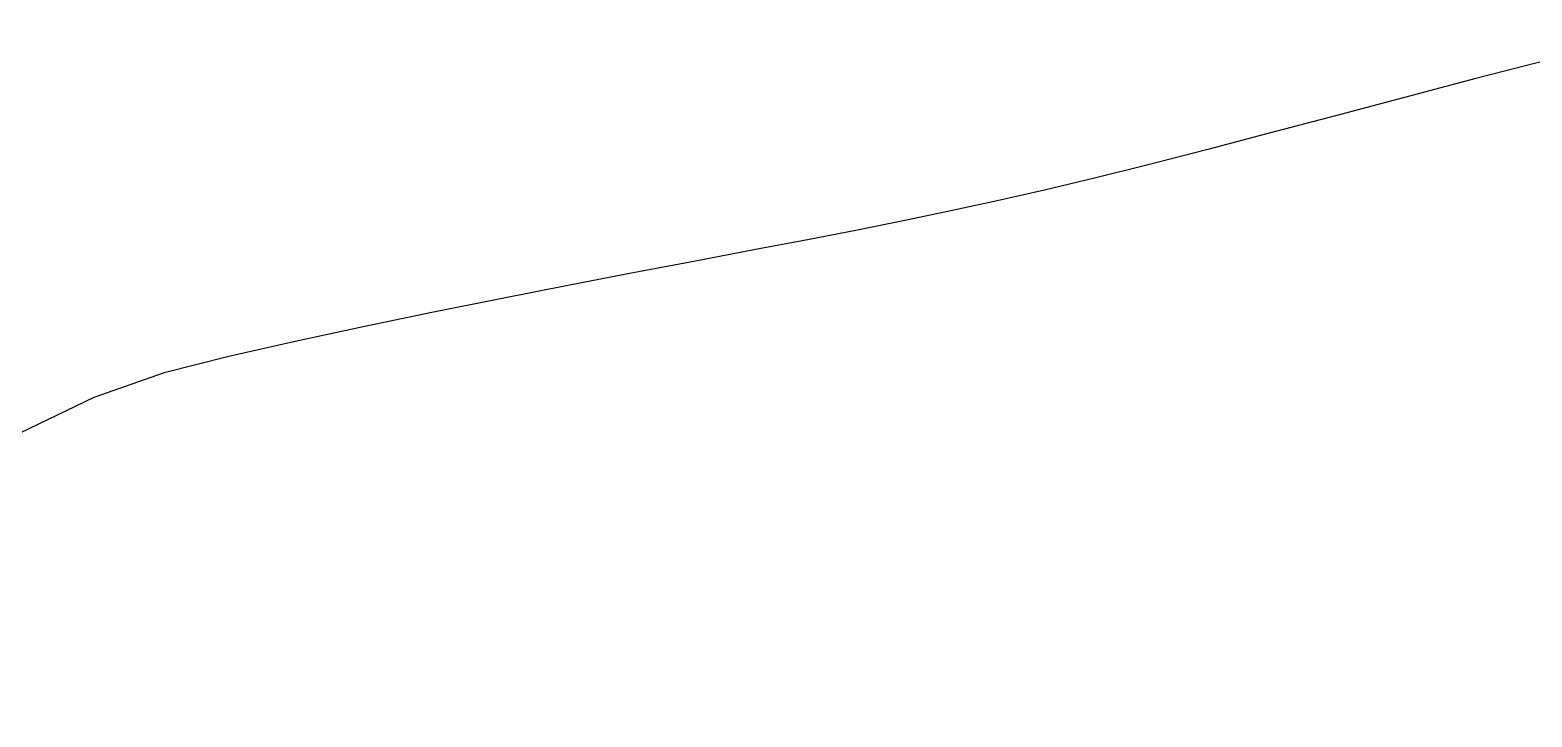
# Model space of a CAD drawing. Header units: millimetres. Extents: x 104198 to 1296755, y -81101 to 81453.
# Drawn here: x 591812.4 to 591900.1, y -26101.8 to -26061.7 of the extents above; entities that cross this region are included whole.
import ezdxf

# ---------------------------------------------------------------- set-up
doc = ezdxf.new("R2010")
doc.units = ezdxf.units.MM
doc.linetypes.add('HIDDEN2', pattern=[0.1875, 0.125, -0.0625])
doc.layers.add('0家具', color=51, linetype='Continuous')
doc.styles.add('黑体', font='simhei.ttf', dxfattribs={"width": 0.7})
doc.dimstyles.new('立面标注', dxfattribs={"dimtxt": 100, "dimasz": 35, "dimexe": 20, "dimexo": 100, "dimtad": 1, "dimdec": 0, "dimtxsty": '黑体', "dimblk": 'ARCHTICK', "dimcen": 80, "dimdle": 20, "dimclrd": 251, "dimclre": 251, "dimclrt": 256, "dimadec": 0, "dimazin": 0, "dimtfac": 1, "dimtdec": 0, "dimtix": 1, "dimtmove": 2, "dimatfit": 3, "dimldrblk": 'DOT', "dimfxl": 200, "dimfxlon": 1, "dimarcsym": 0})

# ---------------------------------------------------------------- blocks, each defined once
blk = doc.blocks.new('_ArchTick')
at = {"color": 2, "linetype": 'ByBlock', "const_width": 0.4}
blk.add_lwpolyline([(-0.5, -0.5), (0.5, 0.5)], dxfattribs=at)
blk = doc.blocks.new('_Dot')
at = {"color": 2, "linetype": 'ByBlock', "lineweight": -2}
blk.add_line((-0.5, 0), (-1, 0), dxfattribs=at)
at = {"color": 2, "linetype": 'ByBlock', "const_width": 0.5}
blk.add_lwpolyline([(-0.25, 0, 1), (0.25, 0, 1)], format="xyb", close=True, dxfattribs=at)
blk = doc.blocks.new('hgfhdrht')
at = {"color": 250, "linetype": 'HIDDEN2', "ltscale": 600}
for p, q in [((591901.057, -31069.632, 0), (591896.797, -31070.736, 0)), ((591901.057, -31069.632, 0), (591896.797, -31070.736, 0)), ((591901.057, -31069.632, 0), (591896.797, -31070.736, 0)), ((591901.057, -31069.632, 0), (591896.797, -31070.736, 0)), ((591901.057, -31069.632, 0), (591896.797, -31070.736, 0)), ((591901.057, -31069.632, 0), (591896.797, -31070.736, 0)), ((591901.057, -31069.632, 0), (591896.797, -31070.736, 0)), ((591901.057, -31069.632, 0), (591896.797, -31070.736, 0)), ((591901.057, -31069.632, 0), (591896.797, -31070.736, 0)), ((591901.057, -31069.632, 0), (591896.797, -31070.736, 0)), ((591901.057, -31069.632, 0), (591896.797, -31070.736, 0)), ((591901.057, -31069.632, 0), (591896.797, -31070.736, 0)), ((591896.797, -31070.736, 0), (591892.629, -31071.833, 0)), ((591896.797, -31070.736, 0), (591892.629, -31071.833, 0)), ((591896.797, -31070.736, 0), (591892.629, -31071.833, 0)), ((591896.797, -31070.736, 0), (591892.629, -31071.833, 0)), ((591896.797, -31070.736, 0), (591892.629, -31071.833, 0)), ((591896.797, -31070.736, 0), (591892.629, -31071.833, 0)), ((591896.797, -31070.736, 0), (591892.629, -31071.833, 0)), ((591896.797, -31070.736, 0), (591892.629, -31071.833, 0)), ((591896.797, -31070.736, 0), (591892.629, -31071.833, 0)), ((591896.797, -31070.736, 0), (591892.629, -31071.833, 0)), ((591896.797, -31070.736, 0), (591892.629, -31071.833, 0)), ((591896.797, -31070.736, 0), (591892.629, -31071.833, 0)), ((591892.629, -31071.833, 0), (591888.592, -31072.904, 0)), ((591892.629, -31071.833, 0), (591888.592, -31072.904, 0)), ((591892.629, -31071.833, 0), (591888.592, -31072.904, 0)), ((591892.629, -31071.833, 0), (591888.592, -31072.904, 0)), ((591892.629, -31071.833, 0), (591888.592, -31072.904, 0)), ((591892.629, -31071.833, 0), (591888.592, -31072.904, 0)), ((591892.629, -31071.833, 0), (591888.592, -31072.904, 0)), ((591892.629, -31071.833, 0), (591888.592, -31072.904, 0)), ((591892.629, -31071.833, 0), (591888.592, -31072.904, 0)), ((591892.629, -31071.833, 0), (591888.592, -31072.904, 0)), ((591892.629, -31071.833, 0), (591888.592, -31072.904, 0)), ((591892.629, -31071.833, 0), (591888.592, -31072.904, 0)), ((591888.592, -31072.904, 0), (591884.725, -31073.93, 0)), ((591888.592, -31072.904, 0), (591884.725, -31073.93, 0)), ((591888.592, -31072.904, 0), (591884.725, -31073.93, 0)), ((591888.592, -31072.904, 0), (591884.725, -31073.93, 0)), ((591888.592, -31072.904, 0), (591884.725, -31073.93, 0)), ((591888.592, -31072.904, 0), (591884.725, -31073.93, 0)), ((591888.592, -31072.904, 0), (591884.725, -31073.93, 0)), ((591888.592, -31072.904, 0), (591884.725, -31073.93, 0)), ((591888.592, -31072.904, 0), (591884.725, -31073.93, 0)), ((591888.592, -31072.904, 0), (591884.725, -31073.93, 0)), ((591888.592, -31072.904, 0), (591884.725, -31073.93, 0)), ((591888.592, -31072.904, 0), (591884.725, -31073.93, 0)), ((591884.725, -31073.93, 0), (591881.071, -31074.891, 0)), ((591884.725, -31073.93, 0), (591881.071, -31074.891, 0)), ((591884.725, -31073.93, 0), (591881.071, -31074.891, 0)), ((591884.725, -31073.93, 0), (591881.071, -31074.891, 0)), ((591884.725, -31073.93, 0), (591881.071, -31074.891, 0)), ((591884.725, -31073.93, 0), (591881.071, -31074.891, 0)), ((591884.725, -31073.93, 0), (591881.071, -31074.891, 0)), ((591884.725, -31073.93, 0), (591881.071, -31074.891, 0)), ((591884.725, -31073.93, 0), (591881.071, -31074.891, 0)), ((591884.725, -31073.93, 0), (591881.071, -31074.891, 0)), ((591884.725, -31073.93, 0), (591881.071, -31074.891, 0)), ((591884.725, -31073.93, 0), (591881.071, -31074.891, 0)), ((591881.071, -31074.891, 0), (591877.667, -31075.768, 0)), ((591881.071, -31074.891, 0), (591877.667, -31075.768, 0)), ((591881.071, -31074.891, 0), (591877.667, -31075.768, 0)), ((591881.071, -31074.891, 0), (591877.667, -31075.768, 0)), ((591881.071, -31074.891, 0), (591877.667, -31075.768, 0)), ((591881.071, -31074.891, 0), (591877.667, -31075.768, 0)), ((591881.071, -31074.891, 0), (591877.667, -31075.768, 0)), ((591881.071, -31074.891, 0), (591877.667, -31075.768, 0)), ((591881.071, -31074.891, 0), (591877.667, -31075.768, 0)), ((591881.071, -31074.891, 0), (591877.667, -31075.768, 0)), ((591881.071, -31074.891, 0), (591877.667, -31075.768, 0)), ((591881.071, -31074.891, 0), (591877.667, -31075.768, 0)), ((591877.667, -31075.768, 0), (591874.537, -31076.548, 0)), ((591877.667, -31075.768, 0), (591874.537, -31076.548, 0)), ((591877.667, -31075.768, 0), (591874.537, -31076.548, 0)), ((591877.667, -31075.768, 0), (591874.537, -31076.548, 0)), ((591877.667, -31075.768, 0), (591874.537, -31076.548, 0)), ((591877.667, -31075.768, 0), (591874.537, -31076.548, 0)), ((591877.667, -31075.768, 0), (591874.537, -31076.548, 0)), ((591877.667, -31075.768, 0), (591874.537, -31076.548, 0)), ((591877.667, -31075.768, 0), (591874.537, -31076.548, 0)), ((591877.667, -31075.768, 0), (591874.537, -31076.548, 0)), ((591877.667, -31075.768, 0), (591874.537, -31076.548, 0)), ((591877.667, -31075.768, 0), (591874.537, -31076.548, 0)), ((591874.537, -31076.548, 0), (591871.624, -31077.243, 0)), ((591874.537, -31076.548, 0), (591871.624, -31077.243, 0)), ((591874.537, -31076.548, 0), (591871.624, -31077.243, 0)), ((591874.537, -31076.548, 0), (591871.624, -31077.243, 0)), ((591874.537, -31076.548, 0), (591871.624, -31077.243, 0)), ((591874.537, -31076.548, 0), (591871.624, -31077.243, 0)), ((591874.537, -31076.548, 0), (591871.624, -31077.243, 0)), ((591874.537, -31076.548, 0), (591871.624, -31077.243, 0)), ((591874.537, -31076.548, 0), (591871.624, -31077.243, 0)), ((591874.537, -31076.548, 0), (591871.624, -31077.243, 0)), ((591874.537, -31076.548, 0), (591871.624, -31077.243, 0)), ((591874.537, -31076.548, 0), (591871.624, -31077.243, 0)), ((591871.624, -31077.243, 0), (591868.858, -31077.875, 0)), ((591871.624, -31077.243, 0), (591868.858, -31077.875, 0)), ((591871.624, -31077.243, 0), (591868.858, -31077.875, 0)), ((591871.624, -31077.243, 0), (591868.858, -31077.875, 0)), ((591871.624, -31077.243, 0), (591868.858, -31077.875, 0)), ((591871.624, -31077.243, 0), (591868.858, -31077.875, 0)), ((591871.624, -31077.243, 0), (591868.858, -31077.875, 0)), ((591871.624, -31077.243, 0), (591868.858, -31077.875, 0)), ((591871.624, -31077.243, 0), (591868.858, -31077.875, 0)), ((591871.624, -31077.243, 0), (591868.858, -31077.875, 0)), ((591871.624, -31077.243, 0), (591868.858, -31077.875, 0)), ((591871.624, -31077.243, 0), (591868.858, -31077.875, 0)), ((591866.164, -31078.46, 0), (591863.471, -31079.02, 0)), ((591866.164, -31078.46, 0), (591863.471, -31079.02, 0)), ((591866.164, -31078.46, 0), (591863.471, -31079.02, 0)), ((591866.164, -31078.46, 0), (591863.471, -31079.02, 0)), ((591866.164, -31078.46, 0), (591863.471, -31079.02, 0)), ((591866.164, -31078.46, 0), (591863.471, -31079.02, 0)), ((591866.164, -31078.46, 0), (591863.471, -31079.02, 0)), ((591866.164, -31078.46, 0), (591863.471, -31079.02, 0)), ((591866.164, -31078.46, 0), (591863.471, -31079.02, 0)), ((591866.164, -31078.46, 0), (591863.471, -31079.02, 0)), ((591866.164, -31078.46, 0), (591863.471, -31079.02, 0)), ((591866.164, -31078.46, 0), (591863.471, -31079.02, 0)), ((591868.858, -31077.875, 0), (591866.164, -31078.46, 0)), ((591868.858, -31077.875, 0), (591866.164, -31078.46, 0)), ((591868.858, -31077.875, 0), (591866.164, -31078.46, 0)), ((591868.858, -31077.875, 0), (591866.164, -31078.46, 0)), ((591868.858, -31077.875, 0), (591866.164, -31078.46, 0)), ((591868.858, -31077.875, 0), (591866.164, -31078.46, 0)), ((591868.858, -31077.875, 0), (591866.164, -31078.46, 0)), ((591868.858, -31077.875, 0), (591866.164, -31078.46, 0)), ((591868.858, -31077.875, 0), (591866.164, -31078.46, 0)), ((591868.858, -31077.875, 0), (591866.164, -31078.46, 0)), ((591868.858, -31077.875, 0), (591866.164, -31078.46, 0)), ((591868.858, -31077.875, 0), (591866.164, -31078.46, 0)), ((591863.471, -31079.02, 0), (591860.705, -31079.573, 0)), ((591863.471, -31079.02, 0), (591860.705, -31079.573, 0)), ((591863.471, -31079.02, 0), (591860.705, -31079.573, 0)), ((591863.471, -31079.02, 0), (591860.705, -31079.573, 0)), ((591863.471, -31079.02, 0), (591860.705, -31079.573, 0)), ((591863.471, -31079.02, 0), (591860.705, -31079.573, 0)), ((591863.471, -31079.02, 0), (591860.705, -31079.573, 0)), ((591863.471, -31079.02, 0), (591860.705, -31079.573, 0)), ((591863.471, -31079.02, 0), (591860.705, -31079.573, 0)), ((591863.471, -31079.02, 0), (591860.705, -31079.573, 0)), ((591863.471, -31079.02, 0), (591860.705, -31079.573, 0)), ((591863.471, -31079.02, 0), (591860.705, -31079.573, 0)), ((591857.792, -31080.14, 0), (591854.662, -31080.738, 0)), ((591857.792, -31080.14, 0), (591854.662, -31080.738, 0)), ((591857.792, -31080.14, 0), (591854.662, -31080.738, 0)), ((591857.792, -31080.14, 0), (591854.662, -31080.738, 0)), ((591857.792, -31080.14, 0), (591854.662, -31080.738, 0)), ((591857.792, -31080.14, 0), (591854.662, -31080.738, 0)), ((591857.792, -31080.14, 0), (591854.662, -31080.738, 0)), ((591857.792, -31080.14, 0), (591854.662, -31080.738, 0)), ((591857.792, -31080.14, 0), (591854.662, -31080.738, 0)), ((591857.792, -31080.14, 0), (591854.662, -31080.738, 0)), ((591857.792, -31080.14, 0), (591854.662, -31080.738, 0)), ((591857.792, -31080.14, 0), (591854.662, -31080.738, 0)), ((591860.705, -31079.573, 0), (591857.792, -31080.14, 0)), ((591860.705, -31079.573, 0), (591857.792, -31080.14, 0)), ((591860.705, -31079.573, 0), (591857.792, -31080.14, 0)), ((591860.705, -31079.573, 0), (591857.792, -31080.14, 0)), ((591860.705, -31079.573, 0), (591857.792, -31080.14, 0)), ((591860.705, -31079.573, 0), (591857.792, -31080.14, 0)), ((591860.705, -31079.573, 0), (591857.792, -31080.14, 0)), ((591860.705, -31079.573, 0), (591857.792, -31080.14, 0)), ((591860.705, -31079.573, 0), (591857.792, -31080.14, 0)), ((591860.705, -31079.573, 0), (591857.792, -31080.14, 0)), ((591860.705, -31079.573, 0), (591857.792, -31080.14, 0)), ((591860.705, -31079.573, 0), (591857.792, -31080.14, 0)), ((591854.662, -31080.738, 0), (591851.261, -31081.385, 0)), ((591854.662, -31080.738, 0), (591851.261, -31081.385, 0)), ((591854.662, -31080.738, 0), (591851.261, -31081.385, 0)), ((591854.662, -31080.738, 0), (591851.261, -31081.385, 0)), ((591854.662, -31080.738, 0), (591851.261, -31081.385, 0)), ((591854.662, -31080.738, 0), (591851.261, -31081.385, 0)), ((591854.662, -31080.738, 0), (591851.261, -31081.385, 0)), ((591854.662, -31080.738, 0), (591851.261, -31081.385, 0)), ((591854.662, -31080.738, 0), (591851.261, -31081.385, 0)), ((591854.662, -31080.738, 0), (591851.261, -31081.385, 0)), ((591854.662, -31080.738, 0), (591851.261, -31081.385, 0)), ((591854.662, -31080.738, 0), (591851.261, -31081.385, 0)), ((591851.261, -31081.385, 0), (591847.625, -31082.078, 0)), ((591851.261, -31081.385, 0), (591847.625, -31082.078, 0)), ((591851.261, -31081.385, 0), (591847.625, -31082.078, 0)), ((591851.261, -31081.385, 0), (591847.625, -31082.078, 0)), ((591851.261, -31081.385, 0), (591847.625, -31082.078, 0)), ((591851.261, -31081.385, 0), (591847.625, -31082.078, 0)), ((591851.261, -31081.385, 0), (591847.625, -31082.078, 0)), ((591851.261, -31081.385, 0), (591847.625, -31082.078, 0)), ((591851.261, -31081.385, 0), (591847.625, -31082.078, 0)), ((591851.261, -31081.385, 0), (591847.625, -31082.078, 0)), ((591851.261, -31081.385, 0), (591847.625, -31082.078, 0)), ((591851.261, -31081.385, 0), (591847.625, -31082.078, 0)), ((591843.811, -31082.814, 0), (591839.875, -31083.586, 0)), ((591843.811, -31082.814, 0), (591839.875, -31083.586, 0)), ((591843.811, -31082.814, 0), (591839.875, -31083.586, 0)), ((591843.811, -31082.814, 0), (591839.875, -31083.586, 0)), ((591843.811, -31082.814, 0), (591839.875, -31083.586, 0)), ((591843.811, -31082.814, 0), (591839.875, -31083.586, 0)), ((591843.811, -31082.814, 0), (591839.875, -31083.586, 0)), ((591843.811, -31082.814, 0), (591839.875, -31083.586, 0)), ((591843.811, -31082.814, 0), (591839.875, -31083.586, 0)), ((591843.811, -31082.814, 0), (591839.875, -31083.586, 0)), ((591843.811, -31082.814, 0), (591839.875, -31083.586, 0)), ((591843.811, -31082.814, 0), (591839.875, -31083.586, 0)), ((591847.625, -31082.078, 0), (591843.811, -31082.814, 0)), ((591847.625, -31082.078, 0), (591843.811, -31082.814, 0)), ((591847.625, -31082.078, 0), (591843.811, -31082.814, 0)), ((591847.625, -31082.078, 0), (591843.811, -31082.814, 0)), ((591847.625, -31082.078, 0), (591843.811, -31082.814, 0)), ((591847.625, -31082.078, 0), (591843.811, -31082.814, 0)), ((591847.625, -31082.078, 0), (591843.811, -31082.814, 0)), ((591847.625, -31082.078, 0), (591843.811, -31082.814, 0)), ((591847.625, -31082.078, 0), (591843.811, -31082.814, 0)), ((591847.625, -31082.078, 0), (591843.811, -31082.814, 0)), ((591847.625, -31082.078, 0), (591843.811, -31082.814, 0)), ((591847.625, -31082.078, 0), (591843.811, -31082.814, 0)), ((591839.875, -31083.586, 0), (591835.873, -31084.391, 0)), ((591839.875, -31083.586, 0), (591835.873, -31084.391, 0)), ((591839.875, -31083.586, 0), (591835.873, -31084.391, 0)), ((591839.875, -31083.586, 0), (591835.873, -31084.391, 0)), ((591839.875, -31083.586, 0), (591835.873, -31084.391, 0)), ((591839.875, -31083.586, 0), (591835.873, -31084.391, 0)), ((591839.875, -31083.586, 0), (591835.873, -31084.391, 0)), ((591839.875, -31083.586, 0), (591835.873, -31084.391, 0)), ((591839.875, -31083.586, 0), (591835.873, -31084.391, 0)), ((591839.875, -31083.586, 0), (591835.873, -31084.391, 0)), ((591839.875, -31083.586, 0), (591835.873, -31084.391, 0)), ((591839.875, -31083.586, 0), (591835.873, -31084.391, 0)), ((591835.873, -31084.391, 0), (591831.862, -31085.224, 0)), ((591835.873, -31084.391, 0), (591831.862, -31085.224, 0)), ((591835.873, -31084.391, 0), (591831.862, -31085.224, 0)), ((591835.873, -31084.391, 0), (591831.862, -31085.224, 0)), ((591835.873, -31084.391, 0), (591831.862, -31085.224, 0)), ((591835.873, -31084.391, 0), (591831.862, -31085.224, 0)), ((591835.873, -31084.391, 0), (591831.862, -31085.224, 0)), ((591835.873, -31084.391, 0), (591831.862, -31085.224, 0)), ((591835.873, -31084.391, 0), (591831.862, -31085.224, 0)), ((591835.873, -31084.391, 0), (591831.862, -31085.224, 0)), ((591835.873, -31084.391, 0), (591831.862, -31085.224, 0)), ((591835.873, -31084.391, 0), (591831.862, -31085.224, 0)), ((591831.862, -31085.224, 0), (591827.899, -31086.079, 0)), ((591831.862, -31085.224, 0), (591827.899, -31086.079, 0)), ((591831.862, -31085.224, 0), (591827.899, -31086.079, 0)), ((591831.862, -31085.224, 0), (591827.899, -31086.079, 0)), ((591831.862, -31085.224, 0), (591827.899, -31086.079, 0)), ((591831.862, -31085.224, 0), (591827.899, -31086.079, 0)), ((591831.862, -31085.224, 0), (591827.899, -31086.079, 0)), ((591831.862, -31085.224, 0), (591827.899, -31086.079, 0)), ((591831.862, -31085.224, 0), (591827.899, -31086.079, 0)), ((591831.862, -31085.224, 0), (591827.899, -31086.079, 0)), ((591831.862, -31085.224, 0), (591827.899, -31086.079, 0)), ((591831.862, -31085.224, 0), (591827.899, -31086.079, 0)), ((591827.899, -31086.079, 0), (591824.039, -31086.952, 0)), ((591827.899, -31086.079, 0), (591824.039, -31086.952, 0)), ((591827.899, -31086.079, 0), (591824.039, -31086.952, 0)), ((591827.899, -31086.079, 0), (591824.039, -31086.952, 0)), ((591827.899, -31086.079, 0), (591824.039, -31086.952, 0)), ((591827.899, -31086.079, 0), (591824.039, -31086.952, 0)), ((591827.899, -31086.079, 0), (591824.039, -31086.952, 0)), ((591827.899, -31086.079, 0), (591824.039, -31086.952, 0)), ((591827.899, -31086.079, 0), (591824.039, -31086.952, 0)), ((591827.899, -31086.079, 0), (591824.039, -31086.952, 0)), ((591827.899, -31086.079, 0), (591824.039, -31086.952, 0)), ((591827.899, -31086.079, 0), (591824.039, -31086.952, 0)), ((591824.039, -31086.952, 0), (591820.252, -31087.915, 0)), ((591824.039, -31086.952, 0), (591820.252, -31087.915, 0)), ((591824.039, -31086.952, 0), (591820.252, -31087.915, 0)), ((591824.039, -31086.952, 0), (591820.252, -31087.915, 0)), ((591824.039, -31086.952, 0), (591820.252, -31087.915, 0)), ((591824.039, -31086.952, 0), (591820.252, -31087.915, 0)), ((591824.039, -31086.952, 0), (591820.252, -31087.915, 0)), ((591824.039, -31086.952, 0), (591820.252, -31087.915, 0)), ((591824.039, -31086.952, 0), (591820.252, -31087.915, 0)), ((591824.039, -31086.952, 0), (591820.252, -31087.915, 0)), ((591824.039, -31086.952, 0), (591820.252, -31087.915, 0)), ((591824.039, -31086.952, 0), (591820.252, -31087.915, 0)), ((591820.252, -31087.915, 0), (591816.151, -31089.347, 0)), ((591820.252, -31087.915, 0), (591816.151, -31089.347, 0)), ((591820.252, -31087.915, 0), (591816.151, -31089.347, 0)), ((591820.252, -31087.915, 0), (591816.151, -31089.347, 0)), ((591820.252, -31087.915, 0), (591816.151, -31089.347, 0)), ((591820.252, -31087.915, 0), (591816.151, -31089.347, 0)), ((591820.252, -31087.915, 0), (591816.151, -31089.347, 0)), ((591820.252, -31087.915, 0), (591816.151, -31089.347, 0)), ((591820.252, -31087.915, 0), (591816.151, -31089.347, 0)), ((591820.252, -31087.915, 0), (591816.151, -31089.347, 0)), ((591820.252, -31087.915, 0), (591816.151, -31089.347, 0)), ((591820.252, -31087.915, 0), (591816.151, -31089.347, 0)), ((591816.151, -31089.347, 0), (591811.265, -31091.706, 0)), ((591816.151, -31089.347, 0), (591811.265, -31091.706, 0)), ((591816.151, -31089.347, 0), (591811.265, -31091.706, 0)), ((591816.151, -31089.347, 0), (591811.265, -31091.706, 0)), ((591816.151, -31089.347, 0), (591811.265, -31091.706, 0)), ((591816.151, -31089.347, 0), (591811.265, -31091.706, 0)), ((591816.151, -31089.347, 0), (591811.265, -31091.706, 0)), ((591816.151, -31089.347, 0), (591811.265, -31091.706, 0)), ((591816.151, -31089.347, 0), (591811.265, -31091.706, 0)), ((591816.151, -31089.347, 0), (591811.265, -31091.706, 0)), ((591816.151, -31089.347, 0), (591811.265, -31091.706, 0)), ((591816.151, -31089.347, 0), (591811.265, -31091.706, 0))]:
    blk.add_line(p, q, dxfattribs=at)

msp = doc.modelspace()

# ---------------------------------------------------------------- block references
at = {"color": 2}
msp.add_blockref('hgfhdrht', (0, 5006.229), dxfattribs=at)

# ---------------------------------------------------------------- leaders
at = {"layer": '0家具', "color": 51}
msp.add_leader([(591689.436, -26511.403), (591689.436, -23491.592), (592799.651, -23491.592)], dimstyle='立面标注', dxfattribs=at)

doc.saveas('drawing.dxf')
